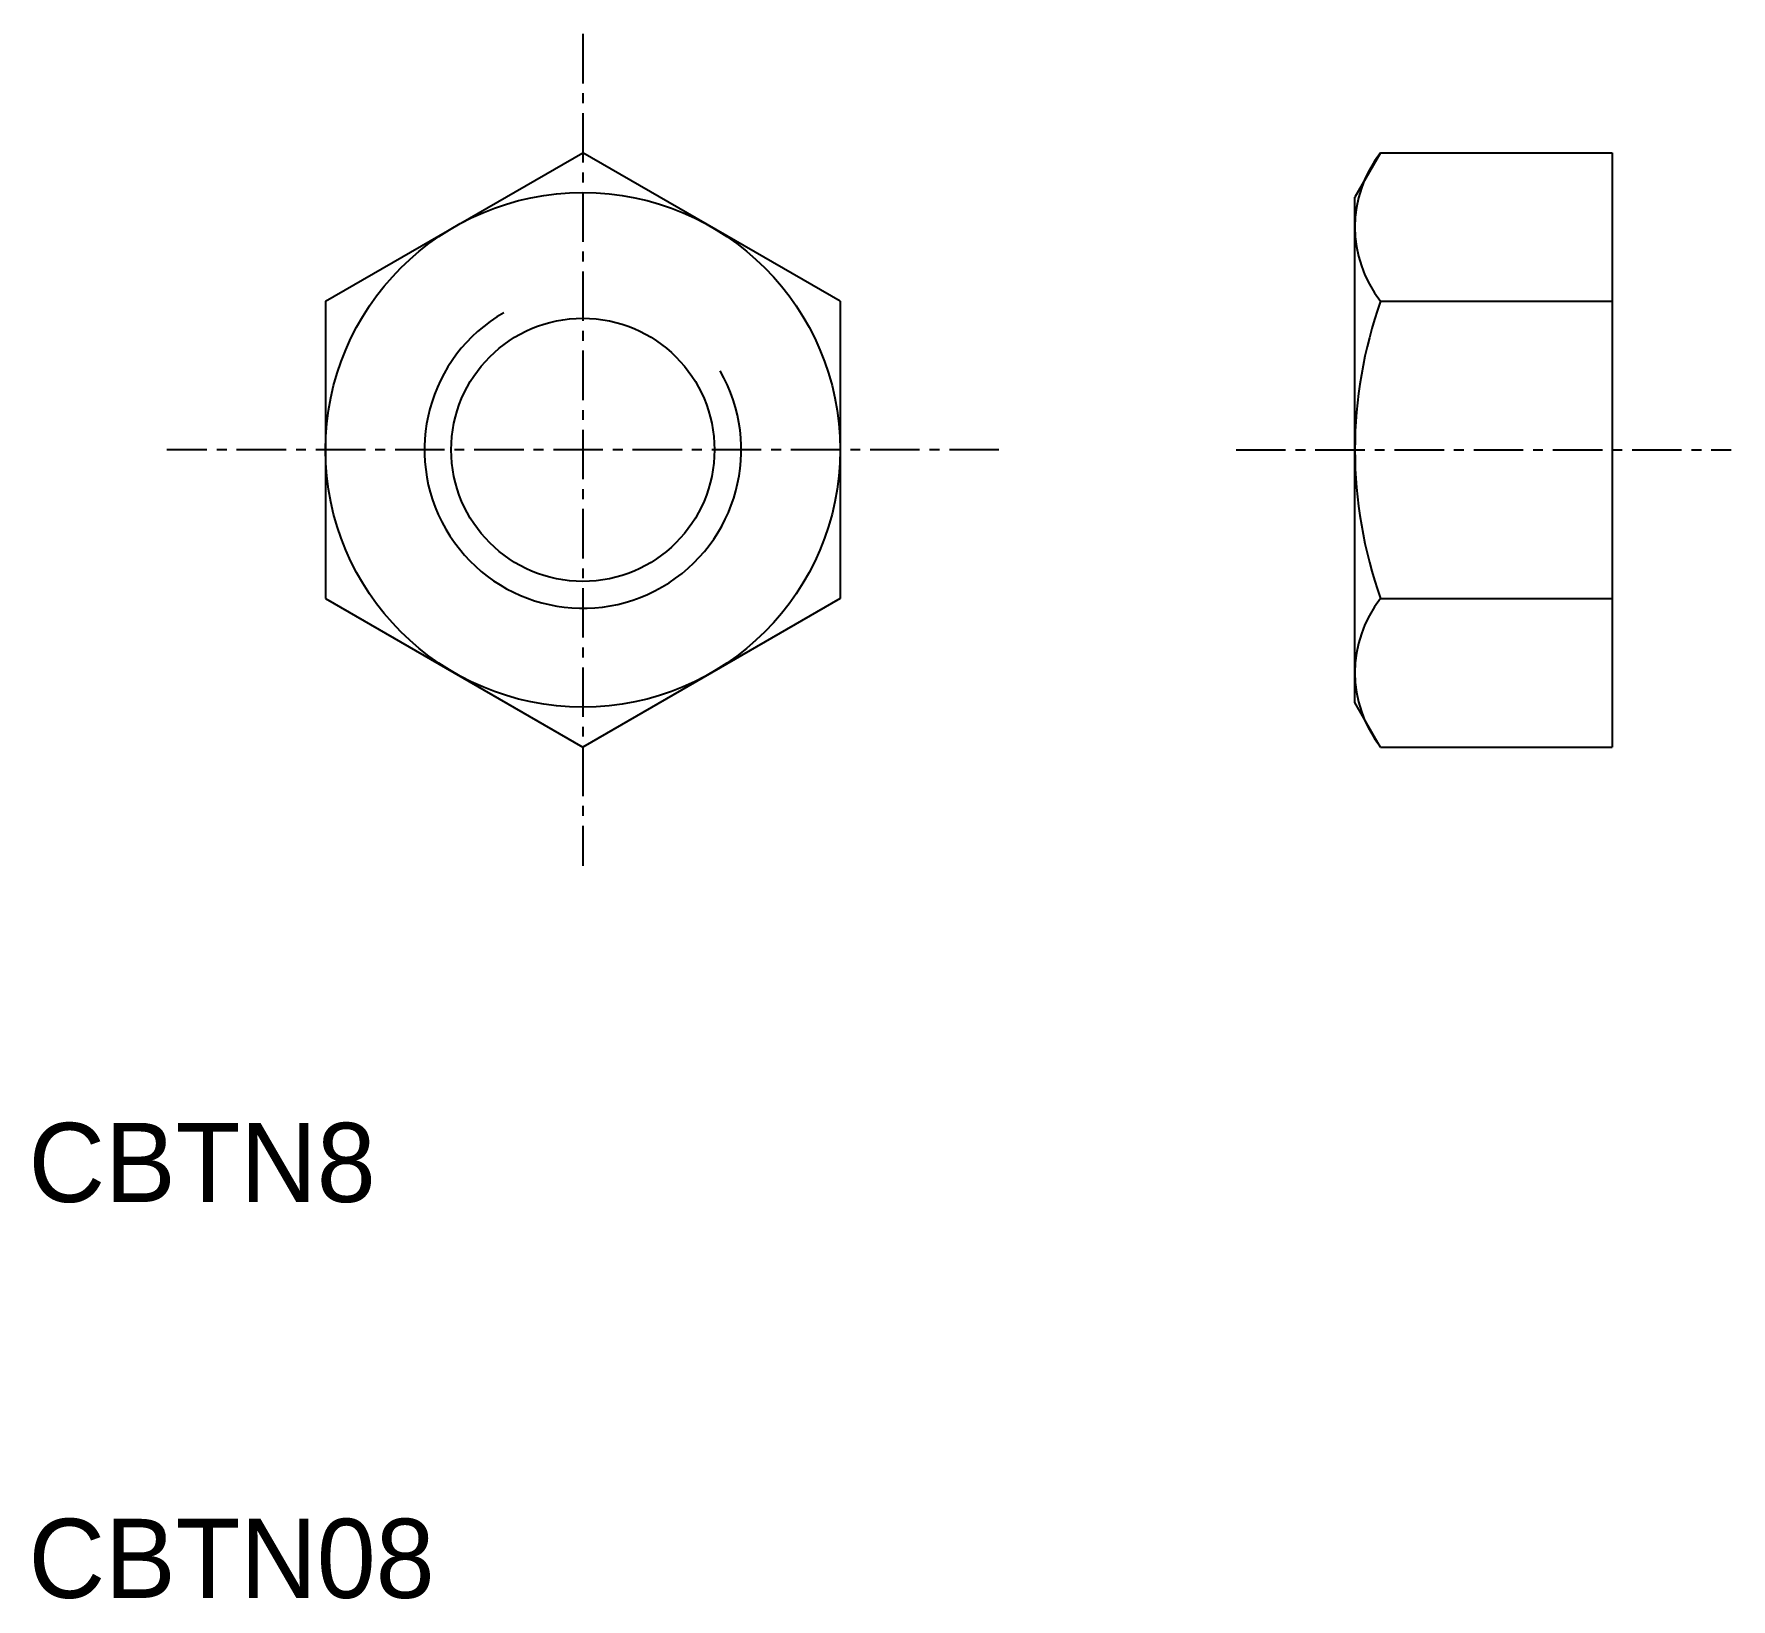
# Model space of a CAD drawing. Extents: x 10.1 to 53, y 10 to 49.5.
import ezdxf

# ---------------------------------------------------------------- set-up
doc = ezdxf.new("R2010")
doc.units = 0
doc.linetypes.add('CENTER', pattern=[2, 1.25, -0.25, 0.25, -0.25])
doc.layers.get('0').update_dxf_attribs({"linetype": 'CONTINUOUS'})
doc.layers.add('CENTER', color=1, linetype='CENTER')

msp = doc.modelspace()

# ---------------------------------------------------------------- linework, layer by layer
at = {"color": 7, "linetype": 'CONTINUOUS'}
for p, q in [((17.5, 42.753), (24, 46.506)), ((30.5, 42.753), (24, 46.506)), ((44.15, 46.506), (43.5, 45.38)), ((44.15, 46.506), (50, 46.506)), ((50, 46.506), (50, 31.494)), ((43.5, 32.62), (43.5, 45.38)), ((17.5, 42.753), (17.5, 35.247)), ((30.5, 42.753), (30.5, 35.247)), ((44.15, 42.753), (50, 42.753)), ((17.5, 35.247), (24, 31.494)), ((30.5, 35.247), (24, 31.494)), ((44.15, 35.247), (50, 35.247)), ((44.15, 31.494), (43.5, 32.62)), ((44.15, 31.494), (50, 31.494))]:
    msp.add_line(p, q, dxfattribs=at)
for radius in [6.5, 3.324]:
    msp.add_circle((24, 39), radius, dxfattribs=at)
for centre, radius, start, end in [((46.533, 44.629), 3.033, 141.7868, 218.2132), ((54.658, 39), 11.158, 160.3471, 199.6529), ((46.533, 33.371), 3.033, 141.7868, 218.2132)]:
    msp.add_arc(centre, radius, start, end, dxfattribs=at)
at = {"color": 3, "linetype": 'CONTINUOUS'}
msp.add_arc((24, 39), 4, 120, 30, dxfattribs=at)
at = {"layer": 'CENTER', "color": 1, "linetype": 'CENTER'}
for p, q in [((24, 49.506), (24, 28.494)), ((34.506, 39), (13.494, 39)), ((40.5, 39), (53, 39))]:
    msp.add_line(p, q, dxfattribs=at)

# ---------------------------------------------------------------- texts
at = {"color": 7, "linetype": 'CONTINUOUS'}
for s, p in [('CBTN8', (10, 20)), ('CBTN08', (10, 10))]:
    msp.add_text(s, height=2, dxfattribs=at).set_placement(p)

doc.saveas('drawing.dxf')
